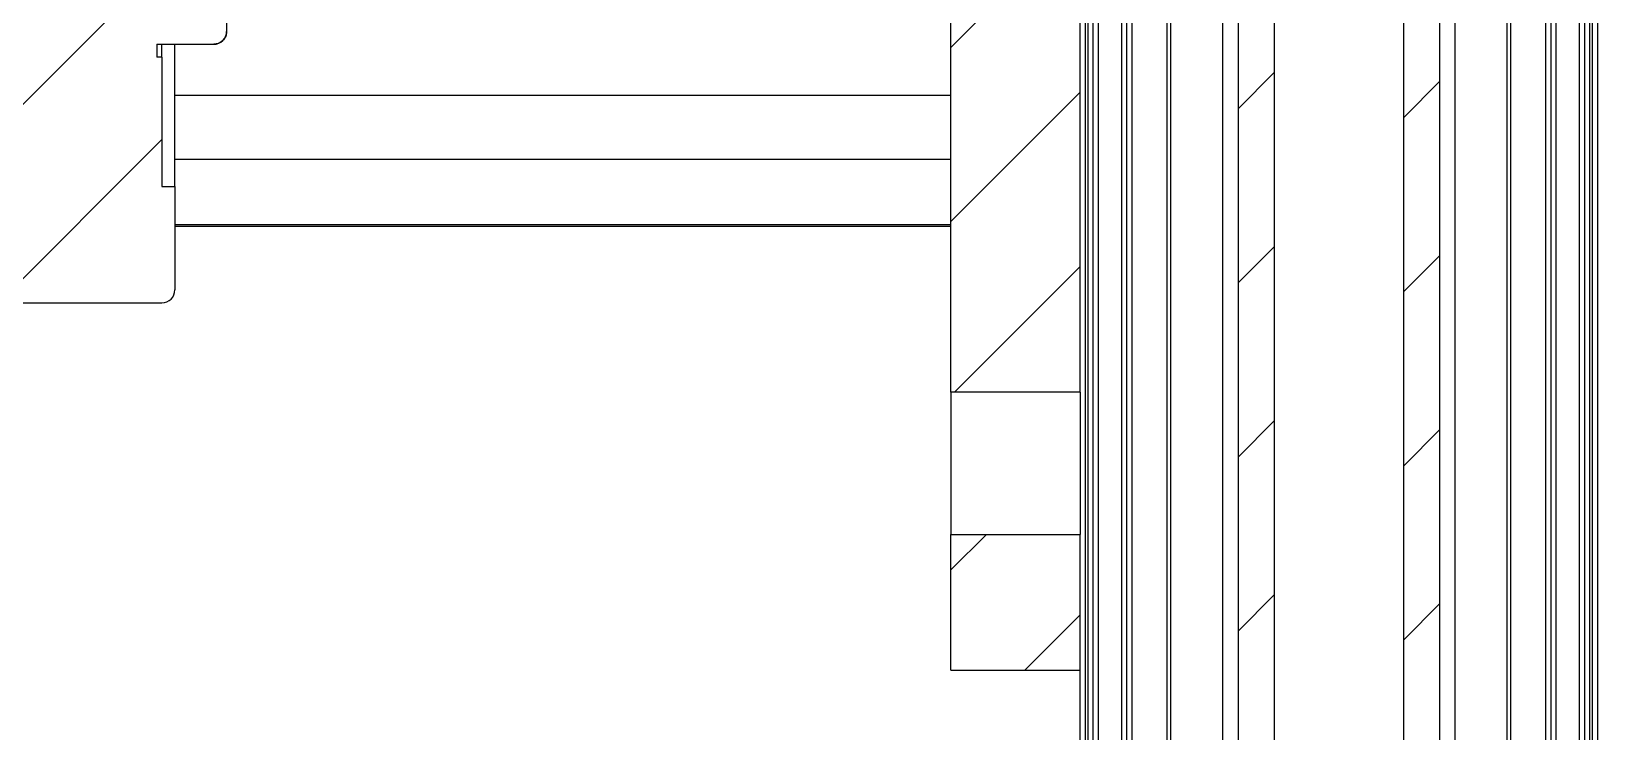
# Model space of a CAD drawing. Header units: millimetres. Extents: x 15 to 1184, y 5 to 1288.
# Drawn here: x 485.34 to 525.71, y 855.1 to 873.16 of the extents above; entities that cross this region are included whole.
import ezdxf

# ---------------------------------------------------------------- set-up
doc = ezdxf.new("R2010")
doc.units = ezdxf.units.MM

msp = doc.modelspace()

# ---------------------------------------------------------------- hatches: boundary and pattern name
at = {"linetype": 'Continuous', "lineweight": 18}
h = msp.add_hatch(dxfattribs=at)
h.set_pattern_fill('ANSI31', style=0)
h.paths.add_polyline_path([(516.442, 702.847), (517.375, 702.847), (517.375, 942.847), (516.442, 942.847)], flags=0)
h = msp.add_hatch(dxfattribs=at)
h.set_pattern_fill('ANSI31', style=0)
h.paths.add_polyline_path([(520.709, 702.847), (521.642, 702.847), (521.642, 942.847), (520.709, 942.847)], flags=0)
h = msp.add_hatch(dxfattribs=at)
h.set_pattern_fill('ANSI31', style=0)
h.paths.add_polyline_path([(509.042, 863.854), (512.375, 863.854), (512.375, 896.187), (509.042, 896.187)], flags=0)
h = msp.add_hatch(dxfattribs=at)
h.set_pattern_fill('ANSI31', style=0)
edge = h.paths.add_edge_path(flags=0)
edge.add_line((483.709, 874.826), (483.709, 866.157))
edge.add_line((483.709, 866.157), (488.709, 866.157))
edge.add_arc((488.709, 866.49), 0.333, 270, 360)
edge.add_line((489.042, 866.49), (489.042, 869.158))
edge.add_line((489.042, 869.158), (488.709, 869.158))
edge.add_line((488.709, 869.158), (488.709, 872.492))
edge.add_line((488.709, 872.492), (488.575, 872.492))
edge.add_line((488.575, 872.492), (488.575, 872.825))
edge.add_line((488.575, 872.825), (490.042, 872.825))
edge.add_spline(control_points=[(490.042, 872.825), (490.071, 872.825), (490.101, 872.829), (490.13, 872.837), (490.166, 872.847), (490.2, 872.863), (490.231, 872.884), (490.262, 872.905), (490.289, 872.932), (490.311, 872.962), (490.333, 872.992), (490.35, 873.027), (490.361, 873.062), (490.37, 873.093), (490.375, 873.126), (490.375, 873.158)], knot_values=[0.001665, 0.001665, 0.001665, 0.001665, 0.001799, 0.001799, 0.001799, 0.001968, 0.001968, 0.001968, 0.002138, 0.002138, 0.002138, 0.002307, 0.002307, 0.002307, 0.002454, 0.002454, 0.002454, 0.002454], weights=[1, 1, 1, 1, 1, 1, 1, 1, 1, 1, 1, 1, 1, 1, 1, 1], degree=3, periodic=0)
edge.add_line((490.375, 873.158), (490.375, 877.394))
edge.add_spline(control_points=[(490.375, 877.394), (490.375, 877.397), (490.375, 877.4), (490.375, 877.404), (490.374, 877.441), (490.366, 877.479), (490.353, 877.514), (490.34, 877.549), (490.32, 877.582), (490.296, 877.61), (490.272, 877.638), (490.242, 877.663), (490.21, 877.682), (490.178, 877.701), (490.142, 877.714), (490.106, 877.721), (490.085, 877.726), (490.063, 877.728), (490.042, 877.728)], knot_values=[0.002463, 0.002463, 0.002463, 0.002463, 0.002478, 0.002478, 0.002478, 0.002648, 0.002648, 0.002648, 0.002817, 0.002817, 0.002817, 0.002986, 0.002986, 0.002986, 0.003156, 0.003156, 0.003156, 0.003251, 0.003251, 0.003251, 0.003251], weights=[1, 1, 1, 1, 1, 1, 1, 1, 1, 1, 1, 1, 1, 1, 1, 1, 1, 1, 1], degree=3, periodic=0)
edge.add_line((490.042, 877.728), (489.442, 877.728))
edge.add_line((489.442, 877.728), (489.442, 874.826))
edge.add_line((489.442, 874.826), (483.709, 874.826))
h = msp.add_hatch(dxfattribs=at)
h.set_pattern_fill('ANSI31', style=0)
h.paths.add_polyline_path([(509.042, 860.187), (509.042, 856.687), (512.375, 856.687), (512.375, 860.187)], flags=0)

# ---------------------------------------------------------------- linework, layer by layer
at = {"color": 7, "linetype": 'Continuous', "lineweight": 25}
for p, q in [((512.509, 702.847), (512.509, 942.847)), ((512.575, 702.847), (512.575, 942.847)), ((512.709, 702.847), (512.709, 942.847)), ((512.842, 702.847), (512.842, 942.847)), ((513.442, 702.847), (513.442, 942.847)), ((513.575, 702.847), (513.575, 942.847)), ((513.709, 702.847), (513.709, 942.847)), ((514.613, 702.847), (514.613, 942.847)), ((514.707, 702.847), (514.707, 942.847)), ((516.051, 702.847), (516.051, 942.847)), ((516.442, 942.847), (516.442, 702.847)), ((517.375, 942.847), (517.375, 702.847)), ((520.709, 702.847), (520.709, 942.847)), ((521.642, 702.847), (521.642, 942.847)), ((522.032, 702.847), (522.032, 942.847)), ((523.377, 702.847), (523.377, 942.847)), ((523.471, 702.847), (523.471, 942.847)), ((524.375, 702.847), (524.375, 942.847)), ((524.509, 702.847), (524.509, 942.847)), ((524.642, 702.847), (524.642, 942.847)), ((525.242, 702.847), (525.242, 942.847)), ((525.375, 702.847), (525.375, 942.847)), ((525.509, 702.847), (525.509, 942.847)), ((525.575, 702.847), (525.575, 942.847)), ((525.709, 702.847), (525.709, 906.18)), ((509.042, 863.854), (509.042, 896.187)), ((512.375, 863.854), (512.375, 896.187)), ((490.375, 877.394), (490.375, 873.158)), ((488.575, 872.825), (490.042, 872.825)), ((488.575, 872.825), (488.575, 872.492)), ((488.575, 872.824), (490.042, 872.824)), ((488.709, 872.492), (488.709, 872.824)), ((489.042, 869.158), (489.042, 872.824)), ((488.709, 872.492), (488.575, 872.492)), ((488.709, 872.492), (488.709, 869.158)), ((489.042, 871.511), (509.042, 871.511)), ((489.042, 869.865), (509.042, 869.865)), ((488.709, 869.158), (489.042, 869.158)), ((489.042, 869.158), (489.042, 866.49)), ((489.042, 868.178), (509.042, 868.178)), ((489.042, 868.137), (509.042, 868.137)), ((483.709, 866.157), (488.709, 866.157)), ((512.375, 863.854), (509.042, 863.854)), ((509.042, 863.854), (509.042, 860.187)), ((512.375, 863.854), (512.375, 860.187)), ((509.042, 860.187), (512.375, 860.187)), ((509.042, 856.687), (509.042, 860.187)), ((512.375, 856.687), (512.375, 860.187)), ((509.042, 856.687), (512.375, 856.687)), ((512.375, 742.847), (512.375, 856.687))]:
    msp.add_line(p, q, dxfattribs=at)
at = {"color": 8, "linetype": 'Continuous', "lineweight": 25}
msp.add_line((490.042, 872.824), (490.042, 872.825), dxfattribs=at)
at = {"color": 7, "linetype": 'Continuous', "lineweight": 25}
for centre in [(490.042, 873.157), (488.709, 866.49)]:
    msp.add_arc(centre, 0.333, 270, 0, dxfattribs=at)
msp.add_open_spline([(490.375, 873.158), (490.373, 873.126), (490.367, 873.056), (490.316, 872.958), (490.235, 872.879), (490.138, 872.833), (490.072, 872.827), (490.042, 872.825)], degree=3, knots=[0, 0, 0, 0, 0.186336, 0.401028, 0.61573, 0.830391, 1, 1, 1, 1], dxfattribs=at)

doc.saveas('drawing.dxf')
